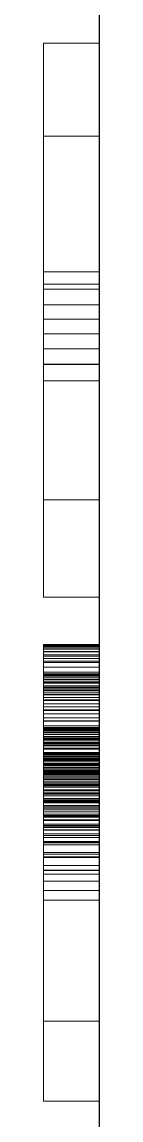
# Paper-space layout '01_三视图' of a CAD drawing. Header units: millimetres. Extents: x 8 to 450, y 8 to 289.
# Drawn here: x 177.12 to 177.25, y 90.158 to 92.7 of the extents above; entities that cross this region are included whole.
import ezdxf

# ---------------------------------------------------------------- set-up
doc = ezdxf.new("R2010")
doc.units = ezdxf.units.MM
doc.linetypes.add('WP_HIDDEN', pattern=[2.3, 1.5, -0.8])
doc.layers.add('HIDDEN', color=7, linetype='WP_HIDDEN', lineweight=13)
doc.layers.add('VISIBLE', color=7, linetype='CONTINUOUS', lineweight=25)

psp = doc.layouts.new('01_三视图')

# ---------------------------------------------------------------- linework, layer by layer
at = {"layer": 'HIDDEN'}
for points in [[(177.12, 92.0931), (177.12, 92.6515)], [(177.25, 92.6515), (177.12, 92.6515)], [(177.12, 92.6515), (177.12, 92.4358)], [(177.25, 92.6515), (177.25, 92.4358)], [(177.25, 92.0931), (177.25, 92.6515)], [(177.25, 92.4358), (177.12, 92.4358)], [(177.12, 92.4358), (177.12, 92.1647)], [(177.25, 92.4358), (177.25, 92.1647)], [(177.12, 92.1647), (177.12, 92.1215)], [(177.25, 92.1647), (177.25, 92.1215)], [(177.25, 92.1215), (177.12, 92.1215)], [(177.12, 92.1215), (177.12, 92.0816)], [(177.25, 92.1215), (177.25, 92.0816)], [(177.12, 91.9079), (177.12, 92.0931)], [(177.25, 92.0931), (177.12, 92.0931)], [(177.25, 92.0816), (177.12, 92.0816)], [(177.12, 92.0816), (177.12, 92.0451)], [(177.25, 91.9079), (177.25, 92.0931)], [(177.25, 92.0816), (177.25, 92.0451)], [(177.25, 92.0451), (177.12, 92.0451)], [(177.12, 92.0451), (177.12, 92.0119)], [(177.25, 92.0451), (177.25, 92.0119)], [(177.25, 92.0119), (177.12, 92.0119)], [(177.12, 92.0119), (177.12, 91.9783)], [(177.25, 92.0119), (177.25, 91.9783)], [(177.25, 91.9783), (177.12, 91.9783)], [(177.12, 91.9783), (177.12, 91.9434)], [(177.25, 91.9783), (177.25, 91.9434)], [(177.25, 91.9434), (177.12, 91.9434)], [(177.12, 91.9434), (177.12, 91.9072)], [(177.25, 91.9434), (177.25, 91.9072)], [(177.25, 91.9079), (177.12, 91.9079)], [(177.12, 91.3685), (177.12, 91.9079)], [(177.25, 91.9072), (177.12, 91.9072)], [(177.12, 91.9072), (177.12, 91.8697)], [(177.25, 91.3685), (177.25, 91.9079)], [(177.25, 91.9072), (177.25, 91.8697)], [(177.25, 91.8697), (177.12, 91.8697)], [(177.12, 91.8697), (177.12, 91.5938)], [(177.25, 91.8697), (177.25, 91.5938)], [(177.25, 91.5938), (177.12, 91.5938)], [(177.12, 91.5938), (177.12, 91.3685)], [(177.25, 91.5938), (177.25, 91.3685)], [(177.25, 91.3685), (177.12, 91.3685)], [(177.12, 91.2581), (177.12, 91.2587)], [(177.25, 91.2587), (177.12, 91.2587)], [(177.12, 91.2587), (177.12, 91.2577)], [(177.12, 91.2561), (177.12, 91.2581)], [(177.25, 91.2581), (177.12, 91.2581)], [(177.25, 91.2577), (177.12, 91.2577)], [(177.12, 91.2577), (177.12, 91.2545)], [(177.12, 91.2529), (177.12, 91.2561)], [(177.25, 91.2561), (177.12, 91.2561)], [(177.25, 91.2545), (177.12, 91.2545)], [(177.12, 91.2545), (177.12, 91.2491)], [(177.12, 91.2484), (177.12, 91.2529)], [(177.25, 91.2529), (177.12, 91.2529)], [(177.25, 91.2491), (177.12, 91.2491)], [(177.12, 91.2491), (177.12, 91.2417)], [(177.12, 91.2425), (177.12, 91.2484)], [(177.25, 91.2484), (177.12, 91.2484)], [(177.12, 91.2354), (177.12, 91.2425)], [(177.25, 91.2425), (177.12, 91.2425)], [(177.25, 91.2417), (177.12, 91.2417)], [(177.12, 91.2417), (177.12, 91.2321)], [(177.25, 91.2587), (177.25, 91.2577)], [(177.25, 91.2581), (177.25, 91.2587)], [(177.25, 91.2561), (177.25, 91.2581)], [(177.25, 91.2577), (177.25, 91.2545)], [(177.25, 91.2529), (177.25, 91.2561)], [(177.25, 91.2545), (177.25, 91.2491)], [(177.25, 91.2484), (177.25, 91.2529)], [(177.25, 91.2491), (177.25, 91.2417)], [(177.25, 91.2425), (177.25, 91.2484)], [(177.25, 91.2354), (177.25, 91.2425)], [(177.25, 91.2417), (177.25, 91.2321)], [(177.12, 91.2269), (177.12, 91.2354)], [(177.25, 91.2354), (177.12, 91.2354)], [(177.25, 91.2321), (177.12, 91.2321)], [(177.12, 91.2321), (177.12, 91.2203)], [(177.12, 91.2172), (177.12, 91.2269)], [(177.25, 91.2269), (177.12, 91.2269)], [(177.25, 91.2203), (177.12, 91.2203)], [(177.12, 91.2203), (177.12, 91.2065)], [(177.12, 91.2065), (177.12, 91.2172)], [(177.25, 91.2172), (177.12, 91.2172)], [(177.25, 91.2269), (177.25, 91.2354)], [(177.25, 91.2321), (177.25, 91.2203)], [(177.25, 91.2172), (177.25, 91.2269)], [(177.25, 91.2203), (177.25, 91.2065)], [(177.25, 91.2065), (177.25, 91.2172)], [(177.12, 91.1952), (177.12, 91.2065)], [(177.25, 91.2065), (177.12, 91.2065)], [(177.25, 91.2065), (177.12, 91.2065)], [(177.12, 91.2065), (177.12, 91.1905)], [(177.12, 91.1833), (177.12, 91.1952)], [(177.25, 91.1952), (177.12, 91.1952)], [(177.25, 91.191), (177.12, 91.191)], [(177.12, 91.191), (177.12, 91.1901)], [(177.12, 91.1902), (177.12, 91.191)], [(177.25, 91.1905), (177.12, 91.1905)], [(177.12, 91.1905), (177.12, 91.1725)], [(177.25, 91.1902), (177.12, 91.1902)], [(177.12, 91.1879), (177.12, 91.1902)], [(177.25, 91.1901), (177.12, 91.1901)], [(177.12, 91.1901), (177.12, 91.1875)], [(177.25, 91.1879), (177.12, 91.1879)], [(177.12, 91.1841), (177.12, 91.1879)], [(177.25, 91.1875), (177.12, 91.1875)], [(177.12, 91.1875), (177.12, 91.1832)], [(177.25, 91.2065), (177.25, 91.1905)], [(177.25, 91.1952), (177.25, 91.2065)], [(177.25, 91.1833), (177.25, 91.1952)], [(177.25, 91.191), (177.25, 91.1901)], [(177.25, 91.1902), (177.25, 91.191)], [(177.25, 91.1905), (177.25, 91.1725)], [(177.25, 91.1879), (177.25, 91.1902)], [(177.25, 91.1901), (177.25, 91.1875)], [(177.25, 91.1841), (177.25, 91.1879)], [(177.25, 91.1875), (177.25, 91.1832)], [(177.25, 91.1841), (177.12, 91.1841)], [(177.12, 91.1788), (177.12, 91.1841)], [(177.12, 91.1708), (177.12, 91.1833)], [(177.25, 91.1833), (177.12, 91.1833)], [(177.25, 91.1832), (177.12, 91.1832)], [(177.12, 91.1832), (177.12, 91.1772)], [(177.25, 91.1788), (177.12, 91.1788)], [(177.12, 91.1719), (177.12, 91.1788)], [(177.25, 91.1772), (177.12, 91.1772)], [(177.12, 91.1772), (177.12, 91.1695)], [(177.25, 91.1725), (177.12, 91.1725)], [(177.12, 91.1725), (177.12, 91.1527)], [(177.25, 91.1719), (177.12, 91.1719)], [(177.12, 91.1636), (177.12, 91.1719)], [(177.12, 91.1577), (177.12, 91.1708)], [(177.25, 91.1708), (177.12, 91.1708)], [(177.25, 91.1695), (177.12, 91.1695)], [(177.12, 91.1695), (177.12, 91.1601)], [(177.25, 91.1636), (177.12, 91.1636)], [(177.12, 91.1537), (177.12, 91.1636)], [(177.25, 91.1788), (177.25, 91.1841)], [(177.25, 91.1708), (177.25, 91.1833)], [(177.25, 91.1832), (177.25, 91.1772)], [(177.25, 91.1719), (177.25, 91.1788)], [(177.25, 91.1772), (177.25, 91.1695)], [(177.25, 91.1725), (177.25, 91.1527)], [(177.25, 91.1636), (177.25, 91.1719)], [(177.25, 91.1577), (177.25, 91.1708)], [(177.25, 91.1695), (177.25, 91.1601)], [(177.25, 91.1537), (177.25, 91.1636)], [(177.25, 91.1601), (177.12, 91.1601)], [(177.12, 91.1601), (177.12, 91.1489)], [(177.12, 91.1439), (177.12, 91.1577)], [(177.25, 91.1577), (177.12, 91.1577)], [(177.25, 91.1537), (177.12, 91.1537)], [(177.12, 91.1423), (177.12, 91.1537)], [(177.25, 91.1527), (177.12, 91.1527)], [(177.12, 91.1527), (177.12, 91.131)], [(177.25, 91.1489), (177.12, 91.1489)], [(177.12, 91.1489), (177.12, 91.1361)], [(177.12, 91.1296), (177.12, 91.1439)], [(177.25, 91.1439), (177.12, 91.1439)], [(177.25, 91.1423), (177.12, 91.1423)], [(177.12, 91.1293), (177.12, 91.1423)], [(177.25, 91.1601), (177.25, 91.1489)], [(177.25, 91.1439), (177.25, 91.1577)], [(177.25, 91.1423), (177.25, 91.1537)], [(177.25, 91.1527), (177.25, 91.131)], [(177.25, 91.1489), (177.25, 91.1361)], [(177.25, 91.1296), (177.25, 91.1439)], [(177.25, 91.1293), (177.25, 91.1423)], [(177.25, 91.1361), (177.12, 91.1361)], [(177.12, 91.1361), (177.12, 91.1217)], [(177.25, 91.131), (177.12, 91.131)], [(177.12, 91.131), (177.12, 91.1075)], [(177.12, 91.1146), (177.12, 91.1296)], [(177.25, 91.1296), (177.12, 91.1296)], [(177.25, 91.1293), (177.12, 91.1293)], [(177.12, 91.1148), (177.12, 91.1293)], [(177.25, 91.1217), (177.12, 91.1217)], [(177.12, 91.1217), (177.12, 91.106)], [(177.25, 91.1148), (177.12, 91.1148)], [(177.12, 91.0988), (177.12, 91.1148)], [(177.12, 91.0988), (177.12, 91.1146)], [(177.25, 91.1146), (177.12, 91.1146)], [(177.25, 91.1361), (177.25, 91.1217)], [(177.25, 91.131), (177.25, 91.1075)], [(177.25, 91.1146), (177.25, 91.1296)], [(177.25, 91.1148), (177.25, 91.1293)], [(177.25, 91.1217), (177.25, 91.106)], [(177.25, 91.0988), (177.25, 91.1148)], [(177.25, 91.0988), (177.25, 91.1146)], [(177.25, 91.1075), (177.12, 91.1075)], [(177.12, 91.1075), (177.12, 91.0822)], [(177.25, 91.106), (177.12, 91.106)], [(177.12, 91.106), (177.12, 91.089)], [(177.12, 91.0821), (177.12, 91.0988)], [(177.25, 91.0988), (177.12, 91.0988)], [(177.25, 91.0988), (177.12, 91.0988)], [(177.12, 91.0812), (177.12, 91.0988)], [(177.25, 91.089), (177.12, 91.089)], [(177.12, 91.089), (177.12, 91.0707)], [(177.25, 91.1075), (177.25, 91.0822)], [(177.25, 91.106), (177.25, 91.089)], [(177.25, 91.0812), (177.25, 91.0988)], [(177.25, 91.0821), (177.25, 91.0988)], [(177.25, 91.089), (177.25, 91.0707)], [(177.25, 91.0822), (177.12, 91.0822)], [(177.12, 91.0822), (177.12, 91.0551)], [(177.12, 91.0644), (177.12, 91.0821)], [(177.25, 91.0821), (177.12, 91.0821)], [(177.25, 91.0812), (177.12, 91.0812)], [(177.12, 91.062), (177.12, 91.0812)], [(177.25, 91.0707), (177.12, 91.0707)], [(177.12, 91.0707), (177.12, 91.051)], [(177.12, 91.0662), (177.12, 91.0669)], [(177.12, 91.0669), (177.12, 91.0664)], [(177.25, 91.0669), (177.12, 91.0669)], [(177.12, 91.0664), (177.12, 91.0651)], [(177.25, 91.0664), (177.12, 91.0664)], [(177.12, 91.0644), (177.12, 91.0662)], [(177.25, 91.0662), (177.12, 91.0662)], [(177.12, 91.0651), (177.12, 91.063)], [(177.25, 91.0651), (177.12, 91.0651)], [(177.12, 91.0457), (177.12, 91.0644)], [(177.25, 91.0644), (177.12, 91.0644)], [(177.12, 91.0612), (177.12, 91.0644)], [(177.25, 91.0644), (177.12, 91.0644)], [(177.12, 91.063), (177.12, 91.0599)], [(177.25, 91.063), (177.12, 91.063)], [(177.25, 91.062), (177.12, 91.062)], [(177.12, 91.0413), (177.12, 91.062)], [(177.12, 91.0568), (177.12, 91.0612)], [(177.25, 91.0612), (177.12, 91.0612)], [(177.25, 91.0822), (177.25, 91.0551)], [(177.25, 91.0644), (177.25, 91.0821)], [(177.25, 91.062), (177.25, 91.0812)], [(177.25, 91.0707), (177.25, 91.051)], [(177.25, 91.0662), (177.25, 91.0669)], [(177.25, 91.0669), (177.25, 91.0664)], [(177.25, 91.0664), (177.25, 91.0651)], [(177.25, 91.0644), (177.25, 91.0662)], [(177.25, 91.0651), (177.25, 91.063)], [(177.25, 91.0457), (177.25, 91.0644)], [(177.25, 91.0612), (177.25, 91.0644)], [(177.25, 91.063), (177.25, 91.0599)], [(177.25, 91.0413), (177.25, 91.062)], [(177.25, 91.0568), (177.25, 91.0612)], [(177.12, 91.0599), (177.12, 91.056)], [(177.25, 91.0599), (177.12, 91.0599)], [(177.12, 91.0512), (177.12, 91.0568)], [(177.25, 91.0568), (177.12, 91.0568)], [(177.12, 91.056), (177.12, 91.0513)], [(177.25, 91.056), (177.12, 91.056)], [(177.25, 91.0551), (177.12, 91.0551)], [(177.12, 91.0551), (177.12, 91.0261)], [(177.12, 91.0513), (177.12, 91.0457)], [(177.25, 91.0513), (177.12, 91.0513)], [(177.12, 91.0443), (177.12, 91.0512)], [(177.25, 91.0512), (177.12, 91.0512)], [(177.25, 91.051), (177.12, 91.051)], [(177.12, 91.051), (177.12, 91.0301)], [(177.12, 91.0261), (177.12, 91.0457)], [(177.25, 91.0457), (177.12, 91.0457)], [(177.12, 91.0457), (177.12, 91.0392)], [(177.25, 91.0457), (177.12, 91.0457)], [(177.12, 91.0362), (177.12, 91.0443)], [(177.25, 91.0443), (177.12, 91.0443)], [(177.25, 91.0413), (177.12, 91.0413)], [(177.12, 91.0191), (177.12, 91.0413)], [(177.12, 91.0392), (177.12, 91.032)], [(177.25, 91.0392), (177.12, 91.0392)], [(177.12, 91.0268), (177.12, 91.0362)], [(177.25, 91.0362), (177.12, 91.0362)], [(177.25, 91.0599), (177.25, 91.056)], [(177.25, 91.0512), (177.25, 91.0568)], [(177.25, 91.056), (177.25, 91.0513)], [(177.25, 91.0551), (177.25, 91.0261)], [(177.25, 91.0513), (177.25, 91.0457)], [(177.25, 91.0443), (177.25, 91.0512)], [(177.25, 91.051), (177.25, 91.0301)], [(177.25, 91.0261), (177.25, 91.0457)], [(177.25, 91.0457), (177.25, 91.0392)], [(177.25, 91.0362), (177.25, 91.0443)], [(177.25, 91.0191), (177.25, 91.0413)], [(177.25, 91.0392), (177.25, 91.032)], [(177.25, 91.0268), (177.25, 91.0362)], [(177.12, 91.032), (177.12, 91.0244)], [(177.25, 91.032), (177.12, 91.032)], [(177.25, 91.0301), (177.12, 91.0301)], [(177.12, 91.0301), (177.12, 91.0078)], [(177.12, 91.0163), (177.12, 91.0268)], [(177.25, 91.0268), (177.12, 91.0268)], [(177.12, 91.0055), (177.12, 91.0261)], [(177.25, 91.0261), (177.12, 91.0261)], [(177.25, 91.0261), (177.12, 91.0261)], [(177.12, 91.0261), (177.12, 90.9953)], [(177.12, 91.0244), (177.12, 91.0163)], [(177.25, 91.0244), (177.12, 91.0244)], [(177.25, 91.0191), (177.12, 91.0191)], [(177.12, 90.9953), (177.12, 91.0191)], [(177.12, 91.0048), (177.12, 91.0163)], [(177.12, 91.0163), (177.12, 91.0077)], [(177.25, 91.0163), (177.12, 91.0163)], [(177.25, 91.0163), (177.12, 91.0163)], [(177.25, 91.032), (177.25, 91.0244)], [(177.25, 91.0301), (177.25, 91.0078)], [(177.25, 91.0163), (177.25, 91.0268)], [(177.25, 91.0261), (177.25, 90.9953)], [(177.25, 91.0055), (177.25, 91.0261)], [(177.25, 91.0244), (177.25, 91.0163)], [(177.25, 90.9953), (177.25, 91.0191)], [(177.25, 91.0048), (177.25, 91.0163)], [(177.25, 91.0163), (177.25, 91.0077)], [(177.12, 91.0081), (177.12, 91.0086)], [(177.12, 91.0086), (177.12, 91.0081)], [(177.25, 91.0086), (177.12, 91.0086)], [(177.12, 91.0065), (177.12, 91.0081)], [(177.12, 91.0081), (177.12, 91.0064)], [(177.25, 91.0081), (177.12, 91.0081)], [(177.25, 91.0081), (177.12, 91.0081)], [(177.25, 91.0078), (177.12, 91.0078)], [(177.12, 91.0078), (177.12, 90.9843)], [(177.12, 91.0077), (177.12, 90.9986)], [(177.25, 91.0077), (177.12, 91.0077)], [(177.12, 91.0039), (177.12, 91.0065)], [(177.25, 91.0065), (177.12, 91.0065)], [(177.12, 91.0064), (177.12, 91.0036)], [(177.25, 91.0064), (177.12, 91.0064)], [(177.12, 90.9839), (177.12, 91.0055)], [(177.25, 91.0055), (177.12, 91.0055)], [(177.12, 90.9923), (177.12, 91.0048)], [(177.25, 91.0048), (177.12, 91.0048)], [(177.12, 91.0003), (177.12, 91.0039)], [(177.25, 91.0039), (177.12, 91.0039)], [(177.12, 91.0036), (177.12, 90.9997)], [(177.25, 91.0036), (177.12, 91.0036)], [(177.12, 90.9956), (177.12, 91.0003)], [(177.25, 91.0003), (177.12, 91.0003)], [(177.12, 90.9997), (177.12, 90.9946)], [(177.25, 90.9997), (177.12, 90.9997)], [(177.12, 90.9986), (177.12, 90.9891)], [(177.25, 90.9986), (177.12, 90.9986)], [(177.12, 90.9898), (177.12, 90.9956)], [(177.25, 90.9956), (177.12, 90.9956)], [(177.25, 90.9953), (177.12, 90.9953)], [(177.12, 90.9946), (177.12, 90.9885)], [(177.25, 90.9946), (177.12, 90.9946)], [(177.12, 90.9789), (177.12, 90.9923)], [(177.25, 90.9923), (177.12, 90.9923)], [(177.12, 90.983), (177.12, 90.9898)], [(177.25, 90.9898), (177.12, 90.9898)], [(177.12, 90.9891), (177.12, 90.979)], [(177.25, 90.9891), (177.12, 90.9891)], [(177.12, 90.9885), (177.12, 90.9812)], [(177.25, 90.9885), (177.12, 90.9885)], [(177.25, 90.9843), (177.12, 90.9843)], [(177.12, 90.9843), (177.12, 90.9591)], [(177.25, 91.0081), (177.25, 91.0086)], [(177.25, 91.0086), (177.25, 91.0081)], [(177.25, 91.0065), (177.25, 91.0081)], [(177.25, 91.0081), (177.25, 91.0064)], [(177.25, 91.0078), (177.25, 90.9843)], [(177.25, 91.0077), (177.25, 90.9986)], [(177.25, 91.0039), (177.25, 91.0065)], [(177.25, 91.0064), (177.25, 91.0036)], [(177.25, 90.9839), (177.25, 91.0055)], [(177.25, 90.9923), (177.25, 91.0048)], [(177.25, 91.0003), (177.25, 91.0039)], [(177.25, 91.0036), (177.25, 90.9997)], [(177.25, 90.9956), (177.25, 91.0003)], [(177.25, 90.9997), (177.25, 90.9946)], [(177.25, 90.9986), (177.25, 90.9891)], [(177.25, 90.9898), (177.25, 90.9956)], [(177.25, 90.9946), (177.25, 90.9885)], [(177.25, 90.9789), (177.25, 90.9923)], [(177.25, 90.983), (177.25, 90.9898)], [(177.25, 90.9891), (177.25, 90.979)], [(177.25, 90.9885), (177.25, 90.9812)], [(177.25, 90.9843), (177.25, 90.9591)], [(177.12, 90.9614), (177.12, 90.9839)], [(177.25, 90.9839), (177.12, 90.9839)], [(177.12, 90.9752), (177.12, 90.983)], [(177.25, 90.983), (177.12, 90.983)], [(177.12, 90.9812), (177.12, 90.9728)], [(177.25, 90.9812), (177.12, 90.9812)], [(177.12, 90.979), (177.12, 90.9685)], [(177.25, 90.979), (177.12, 90.979)], [(177.12, 90.9645), (177.12, 90.9789)], [(177.25, 90.9789), (177.12, 90.9789)], [(177.12, 90.9664), (177.12, 90.9752)], [(177.25, 90.9752), (177.12, 90.9752)], [(177.12, 90.9728), (177.12, 90.9633)], [(177.25, 90.9728), (177.12, 90.9728)], [(177.12, 90.9685), (177.12, 90.9457)], [(177.25, 90.9685), (177.12, 90.9685)], [(177.12, 90.9567), (177.12, 90.9664)], [(177.25, 90.9664), (177.12, 90.9664)], [(177.12, 90.9492), (177.12, 90.9645)], [(177.25, 90.9645), (177.12, 90.9645)], [(177.12, 90.9633), (177.12, 90.9528)], [(177.25, 90.9633), (177.12, 90.9633)], [(177.12, 90.9377), (177.12, 90.9614)], [(177.25, 90.9614), (177.12, 90.9614)], [(177.25, 90.9591), (177.12, 90.9591)], [(177.12, 90.9591), (177.12, 90.9319)], [(177.25, 90.9614), (177.25, 90.9839)], [(177.25, 90.9752), (177.25, 90.983)], [(177.25, 90.9812), (177.25, 90.9728)], [(177.25, 90.979), (177.25, 90.9685)], [(177.25, 90.9645), (177.25, 90.9789)], [(177.25, 90.9664), (177.25, 90.9752)], [(177.25, 90.9728), (177.25, 90.9633)], [(177.25, 90.9685), (177.25, 90.9457)], [(177.25, 90.9567), (177.25, 90.9664)], [(177.25, 90.9492), (177.25, 90.9645)], [(177.25, 90.9633), (177.25, 90.9528)], [(177.25, 90.9377), (177.25, 90.9614)], [(177.25, 90.9591), (177.25, 90.9319)], [(177.12, 90.9461), (177.12, 90.9567)], [(177.25, 90.9567), (177.12, 90.9567)], [(177.12, 90.9528), (177.12, 90.9411)], [(177.25, 90.9528), (177.12, 90.9528)], [(177.12, 90.9328), (177.12, 90.9492)], [(177.25, 90.9492), (177.12, 90.9492)], [(177.12, 90.9346), (177.12, 90.9461)], [(177.25, 90.9461), (177.12, 90.9461)], [(177.12, 90.9457), (177.12, 90.9203)], [(177.25, 90.9457), (177.12, 90.9457)], [(177.12, 90.9411), (177.12, 90.9283)], [(177.25, 90.9411), (177.12, 90.9411)], [(177.12, 90.9127), (177.12, 90.9377)], [(177.25, 90.9377), (177.12, 90.9377)], [(177.12, 90.9223), (177.12, 90.9346)], [(177.25, 90.9346), (177.12, 90.9346)], [(177.25, 90.9461), (177.25, 90.9567)], [(177.25, 90.9528), (177.25, 90.9411)], [(177.25, 90.9328), (177.25, 90.9492)], [(177.25, 90.9346), (177.25, 90.9461)], [(177.25, 90.9457), (177.25, 90.9203)], [(177.25, 90.9411), (177.25, 90.9283)], [(177.25, 90.9127), (177.25, 90.9377)], [(177.25, 90.9223), (177.25, 90.9346)], [(177.12, 90.9155), (177.12, 90.9328)], [(177.25, 90.9328), (177.12, 90.9328)], [(177.25, 90.9319), (177.12, 90.9319)], [(177.12, 90.9319), (177.12, 90.9027)], [(177.12, 90.9283), (177.12, 90.9145)], [(177.25, 90.9283), (177.12, 90.9283)], [(177.12, 90.909), (177.12, 90.9223)], [(177.25, 90.9223), (177.12, 90.9223)], [(177.12, 90.9203), (177.12, 90.8923)], [(177.25, 90.9203), (177.12, 90.9203)], [(177.12, 90.8968), (177.12, 90.9155)], [(177.25, 90.9155), (177.12, 90.9155)], [(177.12, 90.9145), (177.12, 90.8995)], [(177.25, 90.9145), (177.12, 90.9145)], [(177.12, 90.8864), (177.12, 90.9127)], [(177.25, 90.9127), (177.12, 90.9127)], [(177.12, 90.8948), (177.12, 90.909)], [(177.25, 90.909), (177.12, 90.909)], [(177.25, 90.9155), (177.25, 90.9328)], [(177.25, 90.9319), (177.25, 90.9027)], [(177.25, 90.9283), (177.25, 90.9145)], [(177.25, 90.909), (177.25, 90.9223)], [(177.25, 90.9203), (177.25, 90.8923)], [(177.25, 90.8968), (177.25, 90.9155)], [(177.25, 90.9145), (177.25, 90.8995)], [(177.25, 90.8864), (177.25, 90.9127)], [(177.25, 90.8948), (177.25, 90.909)], [(177.25, 90.9027), (177.12, 90.9027)], [(177.12, 90.9027), (177.12, 90.8715)], [(177.12, 90.8995), (177.12, 90.8835)], [(177.25, 90.8995), (177.12, 90.8995)], [(177.12, 90.8761), (177.12, 90.8968)], [(177.25, 90.8968), (177.12, 90.8968)], [(177.12, 90.8798), (177.12, 90.8948)], [(177.25, 90.8948), (177.12, 90.8948)], [(177.12, 90.8923), (177.12, 90.8616)], [(177.25, 90.8923), (177.12, 90.8923)], [(177.12, 90.8589), (177.12, 90.8864)], [(177.25, 90.8864), (177.12, 90.8864)], [(177.12, 90.8835), (177.12, 90.8664)], [(177.25, 90.8835), (177.12, 90.8835)], [(177.25, 90.9027), (177.25, 90.8715)], [(177.25, 90.8995), (177.25, 90.8835)], [(177.25, 90.8761), (177.25, 90.8968)], [(177.25, 90.8798), (177.25, 90.8948)], [(177.25, 90.8923), (177.25, 90.8616)], [(177.25, 90.8589), (177.25, 90.8864)], [(177.25, 90.8835), (177.25, 90.8664)], [(177.12, 90.8629), (177.12, 90.8798)], [(177.25, 90.8798), (177.12, 90.8798)], [(177.12, 90.8534), (177.12, 90.8761)], [(177.25, 90.8761), (177.12, 90.8761)], [(177.25, 90.8715), (177.12, 90.8715)], [(177.12, 90.8715), (177.12, 90.8384)], [(177.12, 90.8664), (177.12, 90.8519)], [(177.25, 90.8664), (177.12, 90.8664)], [(177.12, 90.8432), (177.12, 90.8629)], [(177.25, 90.8629), (177.12, 90.8629)], [(177.12, 90.8616), (177.12, 90.8401)], [(177.25, 90.8616), (177.12, 90.8616)], [(177.12, 90.83), (177.12, 90.8589)], [(177.25, 90.8589), (177.12, 90.8589)], [(177.25, 90.8629), (177.25, 90.8798)], [(177.25, 90.8534), (177.25, 90.8761)], [(177.25, 90.8715), (177.25, 90.8384)], [(177.25, 90.8664), (177.25, 90.8519)], [(177.25, 90.8432), (177.25, 90.8629)], [(177.25, 90.8616), (177.25, 90.8401)], [(177.25, 90.83), (177.25, 90.8589)], [(177.12, 90.8288), (177.12, 90.8534)], [(177.25, 90.8534), (177.12, 90.8534)], [(177.12, 90.8519), (177.12, 90.8353)], [(177.25, 90.8519), (177.12, 90.8519)], [(177.12, 90.8207), (177.12, 90.8432)], [(177.25, 90.8432), (177.12, 90.8432)], [(177.12, 90.8401), (177.12, 90.812)], [(177.25, 90.8401), (177.12, 90.8401)], [(177.25, 90.8384), (177.12, 90.8384)], [(177.12, 90.8384), (177.12, 90.8032)], [(177.12, 90.8353), (177.12, 90.8165)], [(177.25, 90.8353), (177.12, 90.8353)], [(177.25, 90.8288), (177.25, 90.8534)], [(177.25, 90.8519), (177.25, 90.8353)], [(177.25, 90.8207), (177.25, 90.8432)], [(177.25, 90.8401), (177.25, 90.812)], [(177.25, 90.8384), (177.25, 90.8032)], [(177.25, 90.8353), (177.25, 90.8165)], [(177.12, 90.7998), (177.12, 90.83)], [(177.25, 90.83), (177.12, 90.83)], [(177.12, 90.8022), (177.12, 90.8288)], [(177.25, 90.8288), (177.12, 90.8288)], [(177.12, 90.7955), (177.12, 90.8207)], [(177.25, 90.8207), (177.12, 90.8207)], [(177.12, 90.8165), (177.12, 90.7955)], [(177.25, 90.8165), (177.12, 90.8165)], [(177.12, 90.812), (177.12, 90.7771)], [(177.25, 90.812), (177.12, 90.812)], [(177.25, 90.7998), (177.25, 90.83)], [(177.25, 90.8022), (177.25, 90.8288)], [(177.25, 90.7955), (177.25, 90.8207)], [(177.25, 90.8165), (177.25, 90.7955)], [(177.25, 90.812), (177.25, 90.7771)], [(177.25, 90.8032), (177.12, 90.8032)], [(177.12, 90.8032), (177.12, 90.7661)], [(177.12, 90.7737), (177.12, 90.8022)], [(177.25, 90.8022), (177.12, 90.8022)], [(177.12, 90.7356), (177.12, 90.7998)], [(177.25, 90.7998), (177.12, 90.7998)], [(177.12, 90.7675), (177.12, 90.7955)], [(177.12, 90.7955), (177.12, 90.747)], [(177.25, 90.7955), (177.12, 90.7955)], [(177.25, 90.8032), (177.25, 90.7661)], [(177.25, 90.7737), (177.25, 90.8022)], [(177.25, 90.7356), (177.25, 90.7998)], [(177.25, 90.7675), (177.25, 90.7955)], [(177.25, 90.7955), (177.25, 90.747)], [(177.12, 90.7771), (177.12, 90.7356)], [(177.25, 90.7771), (177.12, 90.7771)], [(177.12, 90.7108), (177.12, 90.7737)], [(177.25, 90.7737), (177.12, 90.7737)], [(177.12, 90.7367), (177.12, 90.7675)], [(177.25, 90.7675), (177.12, 90.7675)], [(177.25, 90.7661), (177.12, 90.7661)], [(177.12, 90.7661), (177.12, 90.727)], [(177.25, 90.7771), (177.25, 90.7356)], [(177.25, 90.7108), (177.25, 90.7737)], [(177.25, 90.7367), (177.25, 90.7675)], [(177.25, 90.7661), (177.25, 90.727)], [(177.12, 90.747), (177.12, 90.6898)], [(177.25, 90.747), (177.12, 90.747)], [(177.12, 90.6669), (177.12, 90.7367)], [(177.25, 90.7367), (177.12, 90.7367)], [(177.12, 90.202), (177.12, 90.7356)], [(177.25, 90.7356), (177.12, 90.7356)], [(177.12, 90.7356), (177.12, 90.3872)], [(177.25, 90.747), (177.25, 90.6898)], [(177.25, 90.6669), (177.25, 90.7367)], [(177.25, 90.202), (177.25, 90.7356)], [(177.25, 90.7356), (177.25, 90.3872)], [(177.25, 90.727), (177.12, 90.727)], [(177.12, 90.727), (177.12, 90.202)], [(177.12, 90.3872), (177.12, 90.7108)], [(177.25, 90.7108), (177.12, 90.7108)], [(177.25, 90.727), (177.25, 90.202)], [(177.25, 90.3872), (177.25, 90.7108)], [(177.12, 90.6898), (177.12, 90.3872)], [(177.25, 90.6898), (177.12, 90.6898)], [(177.25, 90.6898), (177.25, 90.3872)], [(177.12, 90.3872), (177.12, 90.6669)], [(177.25, 90.6669), (177.12, 90.6669)], [(177.25, 90.3872), (177.25, 90.6669)], [(177.25, 90.3872), (177.12, 90.3872)], [(177.25, 90.202), (177.12, 90.202)]]:
    psp.add_lwpolyline(points, dxfattribs=at)
at = {"layer": 'VISIBLE'}
psp.add_lwpolyline([(177.25, 59.5), (177.25, 124.5)], dxfattribs=at)

doc.saveas('drawing.dxf')
